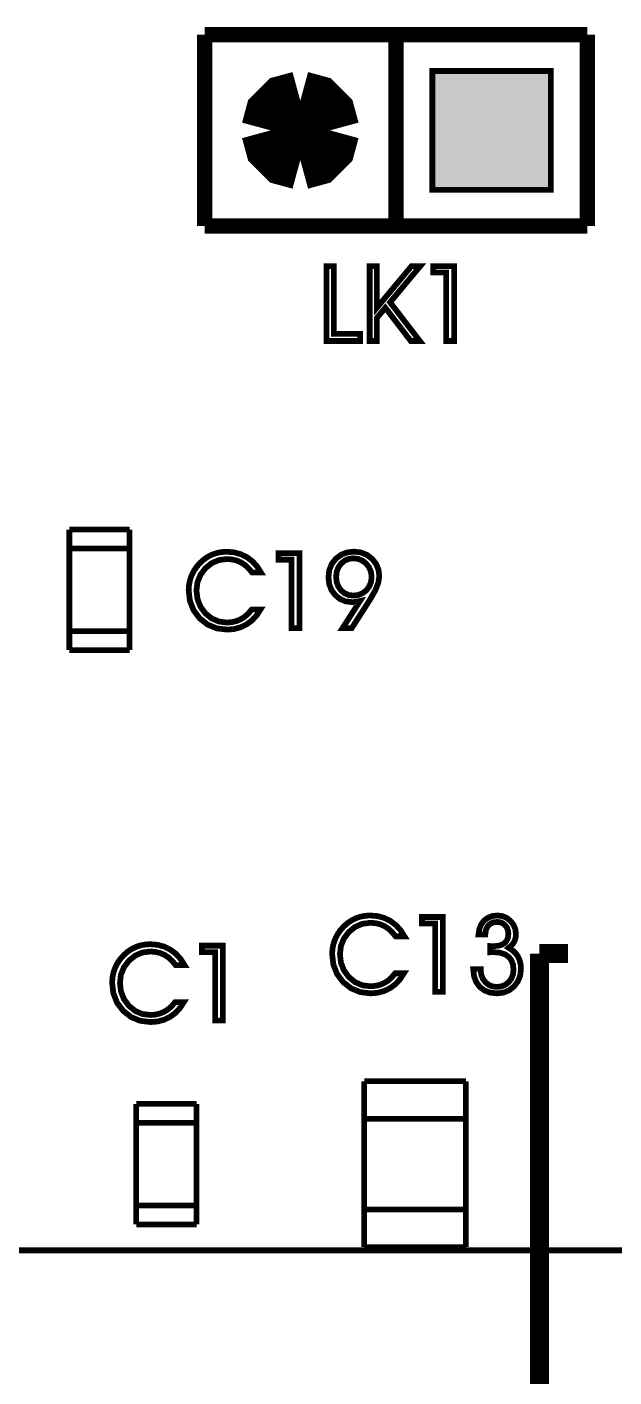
# Model space of a CAD drawing. Extents: x -2.25 to 2.25, y -2.04 to 2.05.
# Drawn here: x 1.182 to 1.489, y 0.127 to 0.832 of the extents above; entities that cross this region are included whole.
import ezdxf

# ---------------------------------------------------------------- set-up
doc = ezdxf.new("R2010")
doc.units = 0
doc.header["$LTSCALE"] = 0.000394
for name, color, linetype in [('DD', 7, 'CONTINUOUS'), ('M4', 7, 'CONTINUOUS'), ('ML', 7, 'CONTINUOUS'), ('TO', 7, 'CONTINUOUS')]:
    doc.layers.add(name, color=color, linetype=linetype)

msp = doc.modelspace()

# ---------------------------------------------------------------- linework, layer by layer
at = {"layer": 'DD', "linetype": 'CONTINUOUS', "const_width": 0.003}
msp.add_lwpolyline([(-1.89, 0.193307), (1.81, 0.193307)], dxfattribs=at)
at = {"layer": 'M4', "color": 7, "linetype": 'CONTINUOUS', "const_width": 0.003}
for points in [[(1.204252, 0.569803), (1.235744, 0.569803)], [(1.204252, 0.506811), (1.204252, 0.569803)], [(1.235744, 0.506811), (1.235744, 0.569803)], [(1.204252, 0.559961), (1.235744, 0.559961)], [(1.204252, 0.516654), (1.235744, 0.516654)], [(1.204252, 0.506811), (1.235744, 0.506811)], [(1.358425, 0.195004), (1.358425, 0.28161)], [(1.358425, 0.28161), (1.411571, 0.28161)], [(1.411571, 0.195004), (1.411571, 0.28161)], [(1.239252, 0.206811), (1.239252, 0.269803)], [(1.239252, 0.269803), (1.270744, 0.269803)], [(1.270744, 0.206811), (1.270744, 0.269803)], [(1.239252, 0.259961), (1.270744, 0.259961)], [(1.358425, 0.261925), (1.411571, 0.261925)], [(1.239252, 0.216654), (1.270744, 0.216654)], [(1.358425, 0.214689), (1.411571, 0.214689)], [(1.239252, 0.206811), (1.270744, 0.206811)], [(1.358425, 0.195004), (1.411571, 0.195004)]]:
    msp.add_lwpolyline(points, dxfattribs=at)
at = {"layer": 'ML', "color": 7, "linetype": 'CONTINUOUS'}
for points, const_width in [([(1.324996, 0.793807), (1.317184, 0.791685), (1.311618, 0.786119), (1.309496, 0.778307)], 0.030996), ([(1.324996, 0.793807), (1.317184, 0.791685), (1.311618, 0.786119), (1.309496, 0.778307)], 0.030996), ([(1.340496, 0.778307), (1.338374, 0.786119), (1.332808, 0.791685), (1.324996, 0.793807)], 0.030996), ([(1.340496, 0.778307), (1.338374, 0.786119), (1.332808, 0.791685), (1.324996, 0.793807)], 0.030996), ([(1.456, 0.809307), (1.393996, 0.809307), (1.393996, 0.747307), (1.456, 0.747307), (1.456, 0.809307)], 0.003), ([(1.3095, 0.778307), (1.311621, 0.770496), (1.317185, 0.764932), (1.324996, 0.762811)], 0.030996), ([(1.3095, 0.778307), (1.311621, 0.770496), (1.317185, 0.764932), (1.324996, 0.762811)], 0.030996), ([(1.324996, 0.762811), (1.332807, 0.764932), (1.338371, 0.770496), (1.340492, 0.778307)], 0.030996), ([(1.324996, 0.762811), (1.332807, 0.764932), (1.338371, 0.770496), (1.340492, 0.778307)], 0.030996)]:
    msp.add_lwpolyline(points, dxfattribs=dict(at, const_width=const_width))
at = {"layer": 'ML', "color": 7}
msp.add_solid([(1.456, 0.809307), (1.393996, 0.809307), (1.456, 0.747307), (1.393996, 0.747307)], dxfattribs=at)
at = {"layer": 'TO', "color": 7, "linetype": 'CONTINUOUS'}
for points, const_width in [([(1.275, 0.728307), (1.275, 0.828307)], 0.007996), ([(1.275, 0.828307), (1.475, 0.828307)], 0.007996), ([(1.375, 0.728307), (1.375, 0.828307)], 0.007996), ([(1.475, 0.728307), (1.475, 0.828307)], 0.007996), ([(1.275, 0.728307), (1.475, 0.728307)], 0.007996), ([(1.356256, 0.668307), (1.33863, 0.668307), (1.33863, 0.707425), (1.3425, 0.707425), (1.3425, 0.672094), (1.356256, 0.672094), (1.356256, 0.668307)], 0.003), ([(1.356256, 0.668307), (1.33863, 0.668307), (1.33863, 0.707425), (1.3425, 0.707425), (1.3425, 0.672094), (1.356256, 0.672094), (1.356256, 0.668307)], 0.003), ([(1.365039, 0.680374), (1.365039, 0.668307), (1.361252, 0.668307), (1.361252, 0.707425), (1.365039, 0.707425), (1.365039, 0.685693), (1.38315, 0.707425), (1.387717, 0.707425), (1.371917, 0.688508), (1.387453, 0.668307), (1.38272, 0.668307), (1.369453, 0.685638), (1.365039, 0.680374)], 0.003), ([(1.365039, 0.680374), (1.365039, 0.668307), (1.361252, 0.668307), (1.361252, 0.707425), (1.365039, 0.707425), (1.365039, 0.685693), (1.38315, 0.707425), (1.387717, 0.707425), (1.371917, 0.688508), (1.387453, 0.668307), (1.38272, 0.668307), (1.369453, 0.685638), (1.365039, 0.680374)], 0.003), ([(1.40539, 0.668307), (1.401307, 0.668307), (1.401307, 0.704071), (1.394484, 0.704071), (1.394484, 0.707425), (1.40539, 0.707425), (1.40539, 0.668307)], 0.003), ([(1.40539, 0.668307), (1.401307, 0.668307), (1.401307, 0.704071), (1.394484, 0.704071), (1.394484, 0.707425), (1.40539, 0.707425), (1.40539, 0.668307)], 0.003), ([(1.299819, 0.547303), (1.297997, 0.549521), (1.296036, 0.551315), (1.293933, 0.552677), (1.291665, 0.55363), (1.289193, 0.5542), (1.286524, 0.55439), (1.282378, 0.553852), (1.278655, 0.552241), (1.275354, 0.549559), (1.272779, 0.546128), (1.271235, 0.542293), (1.27072, 0.538051), (1.271234, 0.533572), (1.272774, 0.529585), (1.275335, 0.526091), (1.278624, 0.523393), (1.282352, 0.521773), (1.286524, 0.521232), (1.289143, 0.521421), (1.291588, 0.521987), (1.293858, 0.522929), (1.295945, 0.524242), (1.297843, 0.525927), (1.299551, 0.52798), (1.304118, 0.52798), (1.302126, 0.524903), (1.299727, 0.522326), (1.296921, 0.520252), (1.293791, 0.518739), (1.290414, 0.517831), (1.286787, 0.517528), (1.281357, 0.518181), (1.276562, 0.520143), (1.272402, 0.523413), (1.2692, 0.527659), (1.267281, 0.532559), (1.266642, 0.538106), (1.266816, 0.540798), (1.267336, 0.543395), (1.268201, 0.545898), (1.269399, 0.548275), (1.270921, 0.550488), (1.272768, 0.552539), (1.274706, 0.554251), (1.276797, 0.55566), (1.279039, 0.556768), (1.281423, 0.557567), (1.283936, 0.558046), (1.286579, 0.558205), (1.290335, 0.557889), (1.293831, 0.556943), (1.297067, 0.555362), (1.299959, 0.553202), (1.302417, 0.550516), (1.304441, 0.547303), (1.299819, 0.547303)], 0.003), ([(1.299819, 0.547303), (1.297997, 0.549521), (1.296036, 0.551315), (1.293933, 0.552677), (1.291665, 0.55363), (1.289193, 0.5542), (1.286524, 0.55439), (1.282378, 0.553852), (1.278655, 0.552241), (1.275354, 0.549559), (1.272779, 0.546128), (1.271235, 0.542293), (1.27072, 0.538051), (1.271234, 0.533572), (1.272774, 0.529585), (1.275335, 0.526091), (1.278624, 0.523393), (1.282352, 0.521773), (1.286524, 0.521232), (1.289143, 0.521421), (1.291588, 0.521987), (1.293858, 0.522929), (1.295945, 0.524242), (1.297843, 0.525927), (1.299551, 0.52798), (1.304118, 0.52798), (1.302126, 0.524903), (1.299727, 0.522326), (1.296921, 0.520252), (1.293791, 0.518739), (1.290414, 0.517831), (1.286787, 0.517528), (1.281357, 0.518181), (1.276562, 0.520143), (1.272402, 0.523413), (1.2692, 0.527659), (1.267281, 0.532559), (1.266642, 0.538106), (1.266816, 0.540798), (1.267336, 0.543395), (1.268201, 0.545898), (1.269399, 0.548275), (1.270921, 0.550488), (1.272768, 0.552539), (1.274706, 0.554251), (1.276797, 0.55566), (1.279039, 0.556768), (1.281423, 0.557567), (1.283936, 0.558046), (1.286579, 0.558205), (1.290335, 0.557889), (1.293831, 0.556943), (1.297067, 0.555362), (1.299959, 0.553202), (1.302417, 0.550516), (1.304441, 0.547303), (1.299819, 0.547303)], 0.003), ([(1.324531, 0.518307), (1.320449, 0.518307), (1.320449, 0.554071), (1.313626, 0.554071), (1.313626, 0.557425), (1.324531, 0.557425), (1.324531, 0.518307)], 0.003), ([(1.324531, 0.518307), (1.320449, 0.518307), (1.320449, 0.554071), (1.313626, 0.554071), (1.313626, 0.557425), (1.324531, 0.557425), (1.324531, 0.518307)], 0.003), ([(1.351886, 0.518307), (1.347079, 0.518307), (1.356205, 0.532484), (1.355391, 0.532307), (1.354621, 0.53216), (1.353894, 0.532043), (1.353218, 0.53196), (1.352585, 0.531913), (1.351996, 0.531898), (1.348651, 0.53231), (1.345717, 0.533545), (1.343193, 0.535602), (1.341259, 0.538289), (1.340102, 0.541397), (1.339717, 0.544929), (1.340135, 0.548556), (1.341389, 0.551738), (1.343476, 0.554472), (1.346209, 0.556574), (1.349396, 0.557833), (1.353039, 0.558252), (1.356624, 0.557838), (1.359778, 0.556597), (1.362504, 0.554528), (1.364604, 0.55186), (1.365864, 0.548812), (1.366283, 0.545386), (1.365745, 0.541944), (1.364131, 0.537894), (1.361441, 0.533236), (1.361162, 0.532796), (1.360931, 0.532429), (1.360744, 0.532134), (1.351886, 0.518307)], 0.003), ([(1.351886, 0.518307), (1.347079, 0.518307), (1.356205, 0.532484), (1.355391, 0.532307), (1.354621, 0.53216), (1.353894, 0.532043), (1.353218, 0.53196), (1.352585, 0.531913), (1.351996, 0.531898), (1.348651, 0.53231), (1.345717, 0.533545), (1.343193, 0.535602), (1.341259, 0.538289), (1.340102, 0.541397), (1.339717, 0.544929), (1.340135, 0.548556), (1.341389, 0.551738), (1.343476, 0.554472), (1.346209, 0.556574), (1.349396, 0.557833), (1.353039, 0.558252), (1.356624, 0.557838), (1.359778, 0.556597), (1.362504, 0.554528), (1.364604, 0.55186), (1.365864, 0.548812), (1.366283, 0.545386), (1.365745, 0.541944), (1.364131, 0.537894), (1.361441, 0.533236), (1.361162, 0.532796), (1.360931, 0.532429), (1.360744, 0.532134), (1.351886, 0.518307)], 0.003), ([(1.352803, 0.535307), (1.355339, 0.535619), (1.35759, 0.536553), (1.359551, 0.538106), (1.361064, 0.54011), (1.361973, 0.542403), (1.362276, 0.544984), (1.361966, 0.547592), (1.361039, 0.549917), (1.359496, 0.551953), (1.357511, 0.553527), (1.355263, 0.55447), (1.352748, 0.554783), (1.350327, 0.554479), (1.348183, 0.553566), (1.346319, 0.552043), (1.344876, 0.550049), (1.344012, 0.547713), (1.343724, 0.545039), (1.344008, 0.542373), (1.344863, 0.540043), (1.346291, 0.538051), (1.348152, 0.536528), (1.350323, 0.535613), (1.352803, 0.535307)], 0.003), ([(1.352803, 0.535307), (1.355339, 0.535619), (1.35759, 0.536553), (1.359551, 0.538106), (1.361064, 0.54011), (1.361973, 0.542403), (1.362276, 0.544984), (1.361966, 0.547592), (1.361039, 0.549917), (1.359496, 0.551953), (1.357511, 0.553527), (1.355263, 0.55447), (1.352748, 0.554783), (1.350327, 0.554479), (1.348183, 0.553566), (1.346319, 0.552043), (1.344876, 0.550049), (1.344012, 0.547713), (1.343724, 0.545039), (1.344008, 0.542373), (1.344863, 0.540043), (1.346291, 0.538051), (1.348152, 0.536528), (1.350323, 0.535613), (1.352803, 0.535307)], 0.003), ([(1.374819, 0.357303), (1.372997, 0.359521), (1.371036, 0.361315), (1.368933, 0.362677), (1.366665, 0.36363), (1.364193, 0.3642), (1.361524, 0.36439), (1.357378, 0.363852), (1.353655, 0.362241), (1.350354, 0.359559), (1.347779, 0.356128), (1.346235, 0.352293), (1.34572, 0.348051), (1.346234, 0.343572), (1.347774, 0.339585), (1.350335, 0.336091), (1.353624, 0.333393), (1.357352, 0.331773), (1.361524, 0.331232), (1.364143, 0.331421), (1.366588, 0.331987), (1.368858, 0.332929), (1.370945, 0.334242), (1.372843, 0.335927), (1.374551, 0.33798), (1.379118, 0.33798), (1.377126, 0.334903), (1.374727, 0.332326), (1.371921, 0.330252), (1.368791, 0.328739), (1.365414, 0.327831), (1.361787, 0.327528), (1.356357, 0.328181), (1.351562, 0.330143), (1.347402, 0.333413), (1.3442, 0.337659), (1.342281, 0.342559), (1.341642, 0.348106), (1.341816, 0.350798), (1.342336, 0.353395), (1.343201, 0.355898), (1.344399, 0.358275), (1.345921, 0.360488), (1.347768, 0.362539), (1.349706, 0.364251), (1.351797, 0.36566), (1.354039, 0.366768), (1.356423, 0.367567), (1.358936, 0.368046), (1.361579, 0.368205), (1.365335, 0.367889), (1.368831, 0.366943), (1.372067, 0.365362), (1.374959, 0.363202), (1.377417, 0.360516), (1.379441, 0.357303), (1.374819, 0.357303)], 0.003), ([(1.374819, 0.357303), (1.372997, 0.359521), (1.371036, 0.361315), (1.368933, 0.362677), (1.366665, 0.36363), (1.364193, 0.3642), (1.361524, 0.36439), (1.357378, 0.363852), (1.353655, 0.362241), (1.350354, 0.359559), (1.347779, 0.356128), (1.346235, 0.352293), (1.34572, 0.348051), (1.346234, 0.343572), (1.347774, 0.339585), (1.350335, 0.336091), (1.353624, 0.333393), (1.357352, 0.331773), (1.361524, 0.331232), (1.364143, 0.331421), (1.366588, 0.331987), (1.368858, 0.332929), (1.370945, 0.334242), (1.372843, 0.335927), (1.374551, 0.33798), (1.379118, 0.33798), (1.377126, 0.334903), (1.374727, 0.332326), (1.371921, 0.330252), (1.368791, 0.328739), (1.365414, 0.327831), (1.361787, 0.327528), (1.356357, 0.328181), (1.351562, 0.330143), (1.347402, 0.333413), (1.3442, 0.337659), (1.342281, 0.342559), (1.341642, 0.348106), (1.341816, 0.350798), (1.342336, 0.353395), (1.343201, 0.355898), (1.344399, 0.358275), (1.345921, 0.360488), (1.347768, 0.362539), (1.349706, 0.364251), (1.351797, 0.36566), (1.354039, 0.366768), (1.356423, 0.367567), (1.358936, 0.368046), (1.361579, 0.368205), (1.365335, 0.367889), (1.368831, 0.366943), (1.372067, 0.365362), (1.374959, 0.363202), (1.377417, 0.360516), (1.379441, 0.357303), (1.374819, 0.357303)], 0.003), ([(1.399531, 0.328307), (1.395449, 0.328307), (1.395449, 0.364071), (1.388626, 0.364071), (1.388626, 0.367425), (1.399531, 0.367425), (1.399531, 0.328307)], 0.003), ([(1.399531, 0.328307), (1.395449, 0.328307), (1.395449, 0.364071), (1.388626, 0.364071), (1.388626, 0.367425), (1.399531, 0.367425), (1.399531, 0.328307)], 0.003), ([(1.419283, 0.340181), (1.419283, 0.339862), (1.41955, 0.337425), (1.42035, 0.335283), (1.421685, 0.333433), (1.423416, 0.332017), (1.4254, 0.331166), (1.427638, 0.330882), (1.430046, 0.331164), (1.432155, 0.332012), (1.433965, 0.333425), (1.435345, 0.335275), (1.436173, 0.337437), (1.436449, 0.339917), (1.436156, 0.342667), (1.435279, 0.344939), (1.433819, 0.346728), (1.431792, 0.34802), (1.42922, 0.348794), (1.426106, 0.349051), (1.425664, 0.349051), (1.425292, 0.349048), (1.424996, 0.349039), (1.424744, 0.349028), (1.424517, 0.349013), (1.424307, 0.348996), (1.424307, 0.352248), (1.424514, 0.352232), (1.424726, 0.352216), (1.424949, 0.352205), (1.425225, 0.352196), (1.425576, 0.352193), (1.426004, 0.352193), (1.428368, 0.352371), (1.430305, 0.352904), (1.431819, 0.353791), (1.432897, 0.355034), (1.433547, 0.356623), (1.433764, 0.358559), (1.433578, 0.360284), (1.433021, 0.36179), (1.432094, 0.363079), (1.43089, 0.364065), (1.429496, 0.364654), (1.427913, 0.36485), (1.426134, 0.364658), (1.42463, 0.36408), (1.423402, 0.363118), (1.42248, 0.361808), (1.421915, 0.360191), (1.421705, 0.358264), (1.418126, 0.358264), (1.418561, 0.361102), (1.419535, 0.363521), (1.421051, 0.36552), (1.423033, 0.36701), (1.42538, 0.367906), (1.428094, 0.368205), (1.430632, 0.367887), (1.432905, 0.366934), (1.434909, 0.365346), (1.436468, 0.363319), (1.437404, 0.361056), (1.437717, 0.358559), (1.437616, 0.357067), (1.437315, 0.35571), (1.436815, 0.354488), (1.436092, 0.353364), (1.43513, 0.352305), (1.433929, 0.351307), (1.435881, 0.350061), (1.437484, 0.348579), (1.438732, 0.346858), (1.439628, 0.344905), (1.440167, 0.342715), (1.440346, 0.340291), (1.439952, 0.33688), (1.438767, 0.333852), (1.436787, 0.331205), (1.434212, 0.329163), (1.431234, 0.327937), (1.427858, 0.327528), (1.424301, 0.327904), (1.421281, 0.329032), (1.418795, 0.330909), (1.416938, 0.333444), (1.415802, 0.336534), (1.415386, 0.340181), (1.419283, 0.340181)], 0.003), ([(1.419283, 0.340181), (1.419283, 0.339862), (1.41955, 0.337425), (1.42035, 0.335283), (1.421685, 0.333433), (1.423416, 0.332017), (1.4254, 0.331166), (1.427638, 0.330882), (1.430046, 0.331164), (1.432155, 0.332012), (1.433965, 0.333425), (1.435345, 0.335275), (1.436173, 0.337437), (1.436449, 0.339917), (1.436156, 0.342667), (1.435279, 0.344939), (1.433819, 0.346728), (1.431792, 0.34802), (1.42922, 0.348794), (1.426106, 0.349051), (1.425664, 0.349051), (1.425292, 0.349048), (1.424996, 0.349039), (1.424744, 0.349028), (1.424517, 0.349013), (1.424307, 0.348996), (1.424307, 0.352248), (1.424514, 0.352232), (1.424726, 0.352216), (1.424949, 0.352205), (1.425225, 0.352196), (1.425576, 0.352193), (1.426004, 0.352193), (1.428368, 0.352371), (1.430305, 0.352904), (1.431819, 0.353791), (1.432897, 0.355034), (1.433547, 0.356623), (1.433764, 0.358559), (1.433578, 0.360284), (1.433021, 0.36179), (1.432094, 0.363079), (1.43089, 0.364065), (1.429496, 0.364654), (1.427913, 0.36485), (1.426134, 0.364658), (1.42463, 0.36408), (1.423402, 0.363118), (1.42248, 0.361808), (1.421915, 0.360191), (1.421705, 0.358264), (1.418126, 0.358264), (1.418561, 0.361102), (1.419535, 0.363521), (1.421051, 0.36552), (1.423033, 0.36701), (1.42538, 0.367906), (1.428094, 0.368205), (1.430632, 0.367887), (1.432905, 0.366934), (1.434909, 0.365346), (1.436468, 0.363319), (1.437404, 0.361056), (1.437717, 0.358559), (1.437616, 0.357067), (1.437315, 0.35571), (1.436815, 0.354488), (1.436092, 0.353364), (1.43513, 0.352305), (1.433929, 0.351307), (1.435881, 0.350061), (1.437484, 0.348579), (1.438732, 0.346858), (1.439628, 0.344905), (1.440167, 0.342715), (1.440346, 0.340291), (1.439952, 0.33688), (1.438767, 0.333852), (1.436787, 0.331205), (1.434212, 0.329163), (1.431234, 0.327937), (1.427858, 0.327528), (1.424301, 0.327904), (1.421281, 0.329032), (1.418795, 0.330909), (1.416938, 0.333444), (1.415802, 0.336534), (1.415386, 0.340181), (1.419283, 0.340181)], 0.003), ([(1.259819, 0.342303), (1.257997, 0.344521), (1.256036, 0.346315), (1.253933, 0.347677), (1.251665, 0.34863), (1.249193, 0.3492), (1.246524, 0.34939), (1.242378, 0.348852), (1.238655, 0.347241), (1.235354, 0.344559), (1.232779, 0.341128), (1.231235, 0.337293), (1.23072, 0.333051), (1.231234, 0.328572), (1.232774, 0.324585), (1.235335, 0.321091), (1.238624, 0.318393), (1.242352, 0.316773), (1.246524, 0.316232), (1.249143, 0.316421), (1.251588, 0.316987), (1.253858, 0.317929), (1.255945, 0.319242), (1.257843, 0.320927), (1.259551, 0.32298), (1.264118, 0.32298), (1.262126, 0.319903), (1.259727, 0.317326), (1.256921, 0.315252), (1.253791, 0.313739), (1.250414, 0.312831), (1.246787, 0.312528), (1.241357, 0.313181), (1.236562, 0.315143), (1.232402, 0.318413), (1.2292, 0.322659), (1.227281, 0.327559), (1.226642, 0.333106), (1.226816, 0.335798), (1.227336, 0.338395), (1.228201, 0.340898), (1.229399, 0.343275), (1.230921, 0.345488), (1.232768, 0.347539), (1.234706, 0.349251), (1.236797, 0.35066), (1.239039, 0.351768), (1.241423, 0.352567), (1.243936, 0.353046), (1.246579, 0.353205), (1.250335, 0.352889), (1.253831, 0.351943), (1.257067, 0.350362), (1.259959, 0.348202), (1.262417, 0.345516), (1.264441, 0.342303), (1.259819, 0.342303)], 0.003), ([(1.259819, 0.342303), (1.257997, 0.344521), (1.256036, 0.346315), (1.253933, 0.347677), (1.251665, 0.34863), (1.249193, 0.3492), (1.246524, 0.34939), (1.242378, 0.348852), (1.238655, 0.347241), (1.235354, 0.344559), (1.232779, 0.341128), (1.231235, 0.337293), (1.23072, 0.333051), (1.231234, 0.328572), (1.232774, 0.324585), (1.235335, 0.321091), (1.238624, 0.318393), (1.242352, 0.316773), (1.246524, 0.316232), (1.249143, 0.316421), (1.251588, 0.316987), (1.253858, 0.317929), (1.255945, 0.319242), (1.257843, 0.320927), (1.259551, 0.32298), (1.264118, 0.32298), (1.262126, 0.319903), (1.259727, 0.317326), (1.256921, 0.315252), (1.253791, 0.313739), (1.250414, 0.312831), (1.246787, 0.312528), (1.241357, 0.313181), (1.236562, 0.315143), (1.232402, 0.318413), (1.2292, 0.322659), (1.227281, 0.327559), (1.226642, 0.333106), (1.226816, 0.335798), (1.227336, 0.338395), (1.228201, 0.340898), (1.229399, 0.343275), (1.230921, 0.345488), (1.232768, 0.347539), (1.234706, 0.349251), (1.236797, 0.35066), (1.239039, 0.351768), (1.241423, 0.352567), (1.243936, 0.353046), (1.246579, 0.353205), (1.250335, 0.352889), (1.253831, 0.351943), (1.257067, 0.350362), (1.259959, 0.348202), (1.262417, 0.345516), (1.264441, 0.342303), (1.259819, 0.342303)], 0.003), ([(1.284531, 0.313307), (1.280449, 0.313307), (1.280449, 0.349071), (1.273626, 0.349071), (1.273626, 0.352425), (1.284531, 0.352425), (1.284531, 0.313307)], 0.003), ([(1.284531, 0.313307), (1.280449, 0.313307), (1.280449, 0.349071), (1.273626, 0.349071), (1.273626, 0.352425), (1.284531, 0.352425), (1.284531, 0.313307)], 0.003), ([(1.449996, 0.348307), (1.465, 0.348307)], 0.009996), ([(1.449996, 0.058307), (1.449996, 0.348307)], 0.009996)]:
    msp.add_lwpolyline(points, dxfattribs=dict(at, const_width=const_width))

doc.saveas('drawing.dxf')
